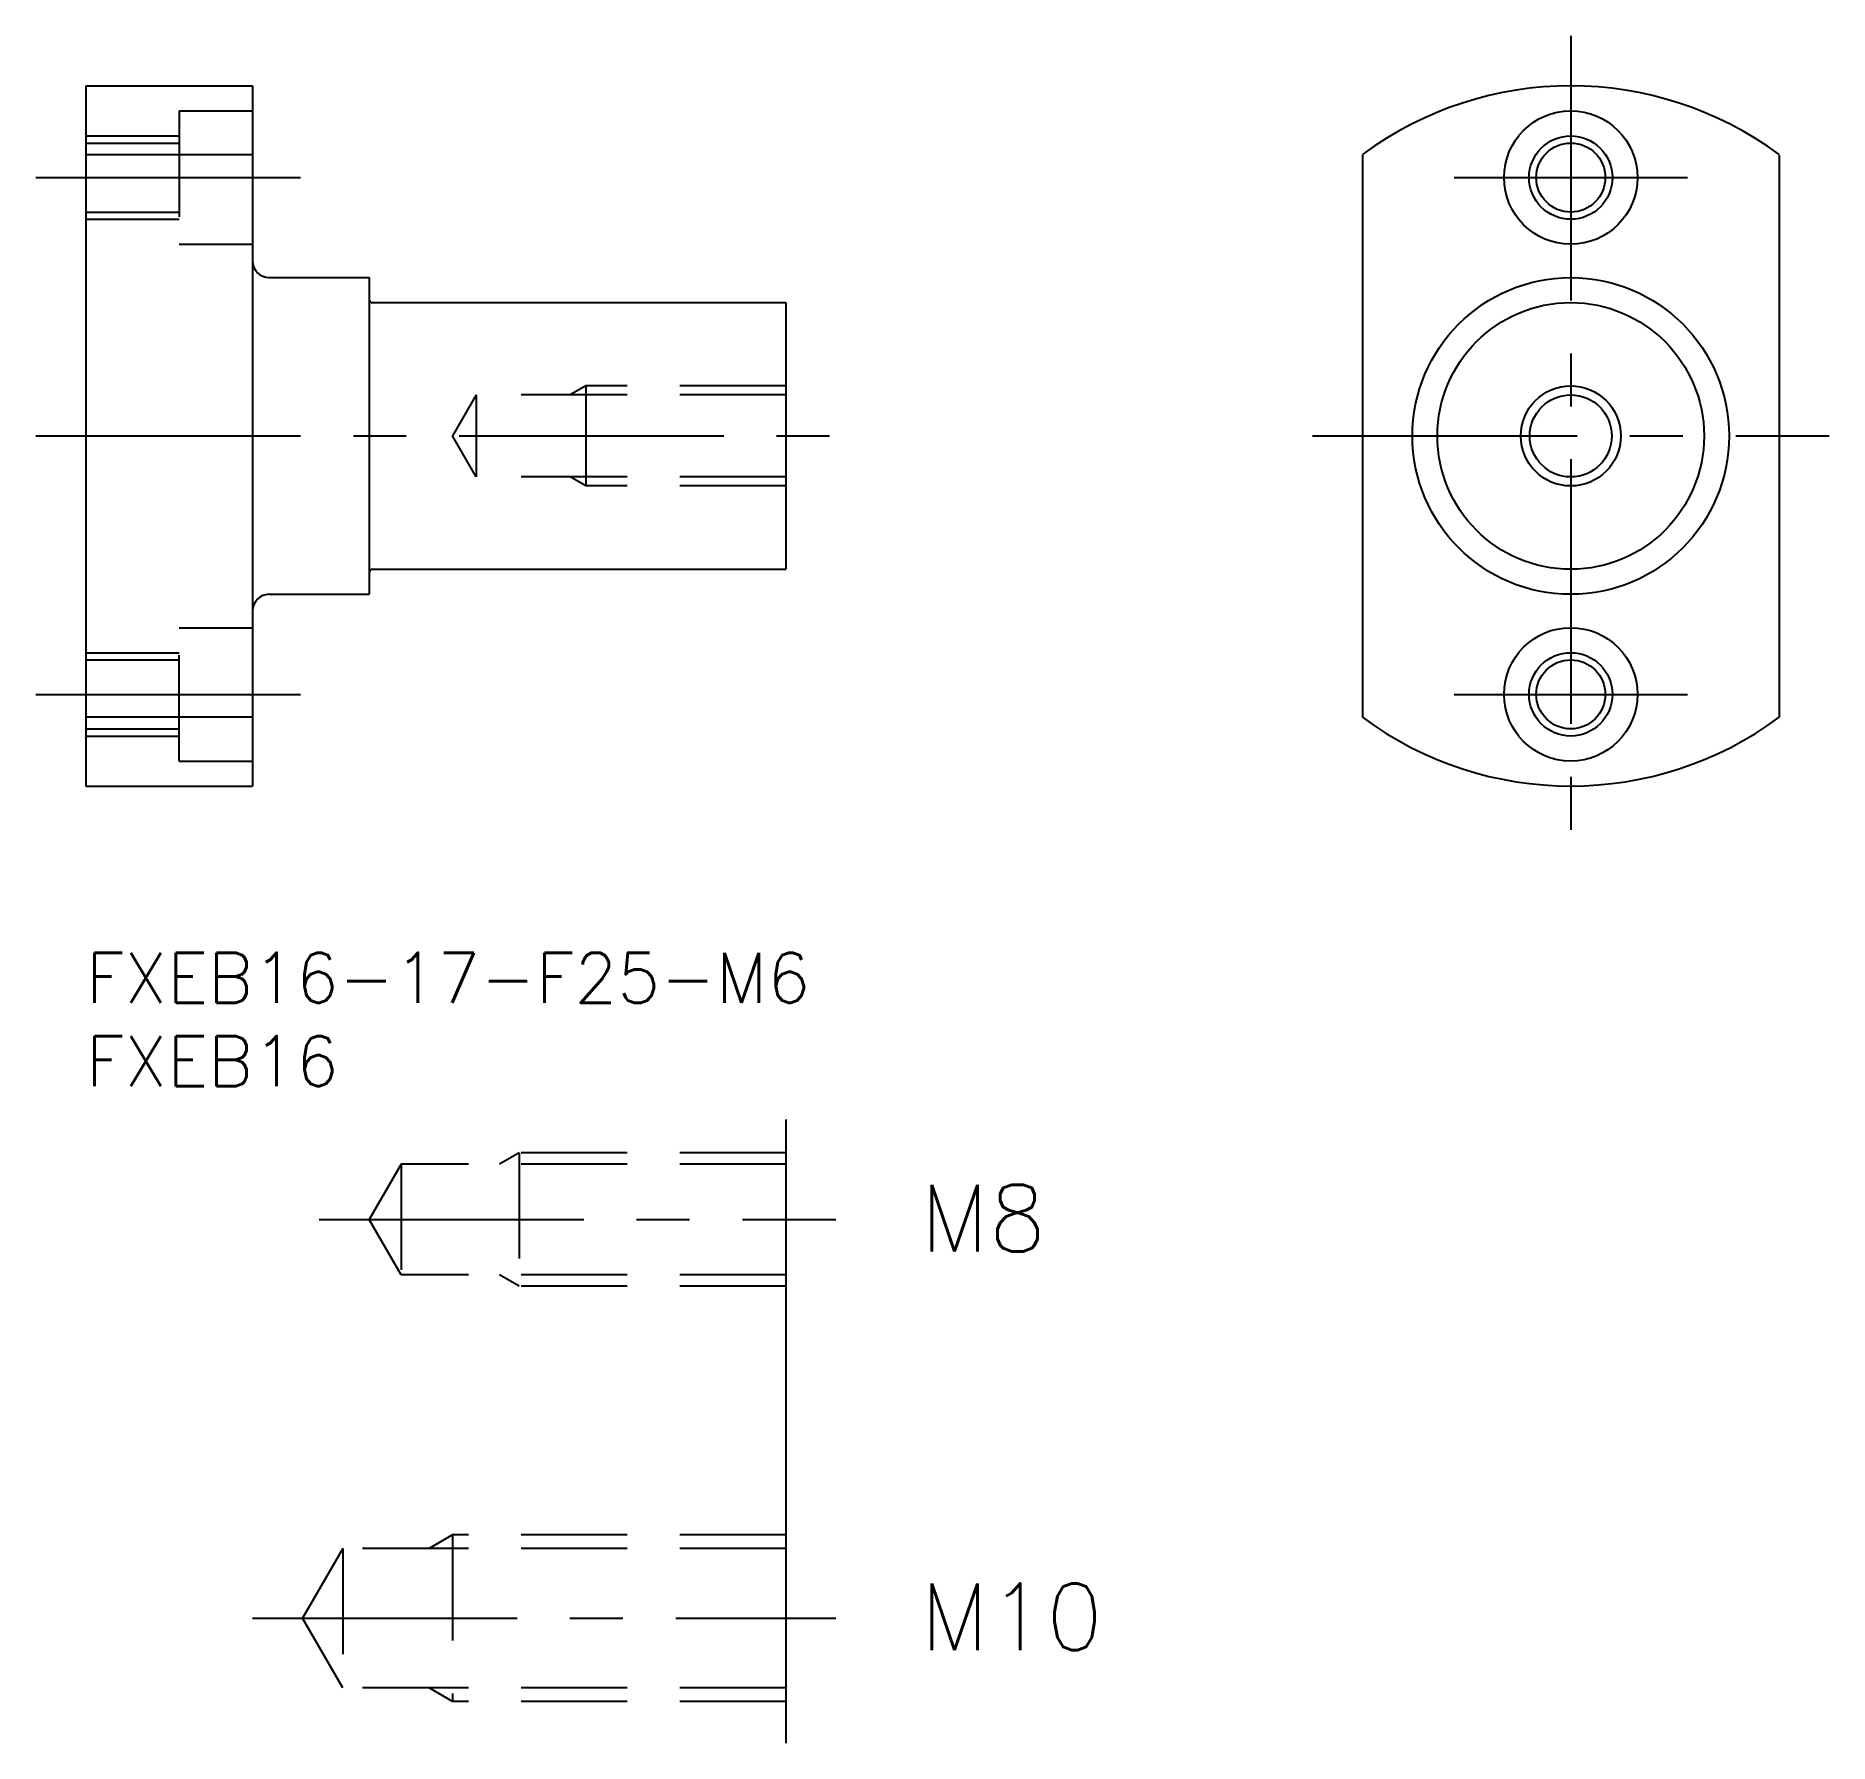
# Model space of a CAD drawing. Extents: x -3 to 105, y -47 to 55.
import ezdxf

# ---------------------------------------------------------------- set-up
doc = ezdxf.new("R2010")
doc.units = 0
doc.header["$LTSCALE"] = 0.5
doc.linetypes.add('CENTER', pattern=[50.8, 31.75, -6.35, 6.35, -6.35])
doc.linetypes.add('DASHED', pattern=[19.05, 12.7, -6.35])
for name, color, linetype in [('MSM_CENTER', 1, 'CENTER'), ('MSM_CONTINUOUS', 7, 'CONTINUOUS'), ('MSM_DASHED', 4, 'DASHED'), ('MSM_NARROW', 5, 'CONTINUOUS'), ('MSM_PART_NUMBER', 7, 'CONTINUOUS')]:
    doc.layers.add(name, color=color, linetype=linetype)
doc.styles.get("Standard").update_dxf_attribs({"font": 'txt.shx', "height": 3, "bigfont": 'bigfont.shx'})

# ---------------------------------------------------------------- blocks, each defined once
blk = doc.blocks.new('*U7')
at = {"layer": 'MSM_PART_NUMBER'}
blk.add_text('FXEB16-17-F25-M6', height=3, dxfattribs=at).set_placement((0, -3))
blk = doc.blocks.new('*U8')
at = {"layer": 'MSM_PART_NUMBER'}
blk.add_text('FXEB16', height=3, dxfattribs=at).set_placement((0, -8))

msp = doc.modelspace()

# ---------------------------------------------------------------- linework, layer by layer
at = {"layer": 'MSM_CENTER'}
for p, q in [((89.1, 55), (89.1, 7)), ((-3, 46.5), (13, 46.5)), ((82.1, 46.5), (96.1, 46.5)), ((-3, 31), (45, 31)), ((73.6, 31), (104.6, 31)), ((-3, 15.5), (13, 15.5)), ((82.1, 15.5), (96.1, 15.5)), ((14, -16), (45, -16)), ((10, -39.91), (45, -39.91))]:
    msp.add_line(p, q, dxfattribs=at)
at = {"layer": 'MSM_CONTINUOUS'}
for p, q in [((0, 52), (10, 52)), ((0, 52), (0, 10)), ((10, 52), (10, 10)), ((10, 47.87), (0, 47.87)), ((76.6, 47.87), (76.6, 14.13)), ((101.6, 47.87), (101.6, 14.13)), ((10, 41.5), (10, 41.5)), ((11, 40.5), (17, 40.5)), ((17, 40.5), (17, 21.5)), ((17.2, 39), (42, 39)), ((42, 39), (42, 23)), ((42, 39), (42, 23)), ((10, 31), (10, 31)), ((17.2, 23), (42, 23)), ((11, 21.5), (17, 21.5)), ((10, 14.13), (0, 14.13)), ((0, 10), (10, 10)), ((42, -10), (42, -47.41))]:
    msp.add_line(p, q, dxfattribs=at)
for centre, radius in [((89.1, 46.5), 4), ((89.1, 46.5), 2.07), ((89.1, 31), 9.5), ((89.1, 31), 8), ((89.1, 31), 2.46), ((89.1, 15.5), 4), ((89.1, 15.5), 2.07)]:
    msp.add_circle(centre, radius, dxfattribs=at)
for centre, radius, start, end in [((89.1, 31), 21, 53.4704, 126.5296), ((11, 41.5), 1, 180, 270), ((17.2, 39.2), 0.2, 180, 270), ((17.2, 22.8), 0.2, 90, 180), ((11, 20.5), 1, 90, 180), ((89.1, 31), 21, 233.4704, 306.5296)]:
    msp.add_arc(centre, radius, start, end, dxfattribs=at)
at = {"layer": 'MSM_DASHED'}
for p, q in [((5.6, 50.5), (5.6, 42.5)), ((5.6, 50.5), (10, 50.5)), ((0, 49), (5.6, 49)), ((0, 48.57), (5.6, 48.57)), ((0, 44.43), (5.6, 44.43)), ((0, 44), (5.6, 44)), ((5.6, 42.5), (10, 42.5)), ((23.42, 33.46), (22, 31)), ((42, 33.46), (23.42, 33.46)), ((23.42, 33.46), (23.42, 28.54)), ((30, 34), (29.06, 33.46)), ((42, 34), (30, 34)), ((30, 34), (30, 28)), ((23.42, 28.54), (22, 31)), ((42, 28.54), (23.42, 28.54)), ((30, 28), (29.06, 28.54)), ((42, 28), (30, 28)), ((5.6, 19.5), (10, 19.5)), ((5.6, 11.5), (5.6, 19.5)), ((0, 18), (5.6, 18)), ((0, 17.57), (5.6, 17.57)), ((0, 13.43), (5.6, 13.43)), ((0, 13), (5.6, 13)), ((5.6, 11.5), (10, 11.5)), ((18.92, -12.68), (17, -16)), ((18.92, -12.68), (18.92, -19.32)), ((42, -12.68), (18.92, -12.68)), ((26, -12), (24.83, -12.68)), ((26, -12), (26, -20)), ((42, -12), (26, -12)), ((18.92, -19.32), (17, -16)), ((42, -19.32), (18.92, -19.32)), ((26, -20), (24.83, -19.32)), ((42, -20), (26, -20)), ((22, -34.91), (20.59, -35.73)), ((22, -34.91), (22, -44.91)), ((42, -34.91), (22, -34.91)), ((15.42, -35.73), (13, -39.91)), ((15.42, -35.73), (15.42, -44.1)), ((42, -35.73), (15.42, -35.73)), ((15.42, -44.1), (13, -39.91)), ((42, -44.1), (15.42, -44.1)), ((22, -44.91), (20.59, -44.1)), ((42, -44.91), (22, -44.91))]:
    msp.add_line(p, q, dxfattribs=at)
at = {"layer": 'MSM_NARROW'}
for centre, radius in [((89.1, 46.5), 2.5), ((89.1, 31), 3), ((89.1, 15.5), 2.5)]:
    msp.add_circle(centre, radius, dxfattribs=at)

# ---------------------------------------------------------------- block references
at = {"layer": 'MSM_CONTINUOUS'}
for name in ['*U7', '*U8']:
    msp.add_blockref(name, (0, 0), dxfattribs=at)

# ---------------------------------------------------------------- texts
at = {"layer": 'MSM_PART_NUMBER'}
for s, p in [('M8', (50.07, -17.92)), ('M10', (50.07, -41.83))]:
    msp.add_text(s, height=4, dxfattribs=at).set_placement(p)

doc.saveas('drawing.dxf')
